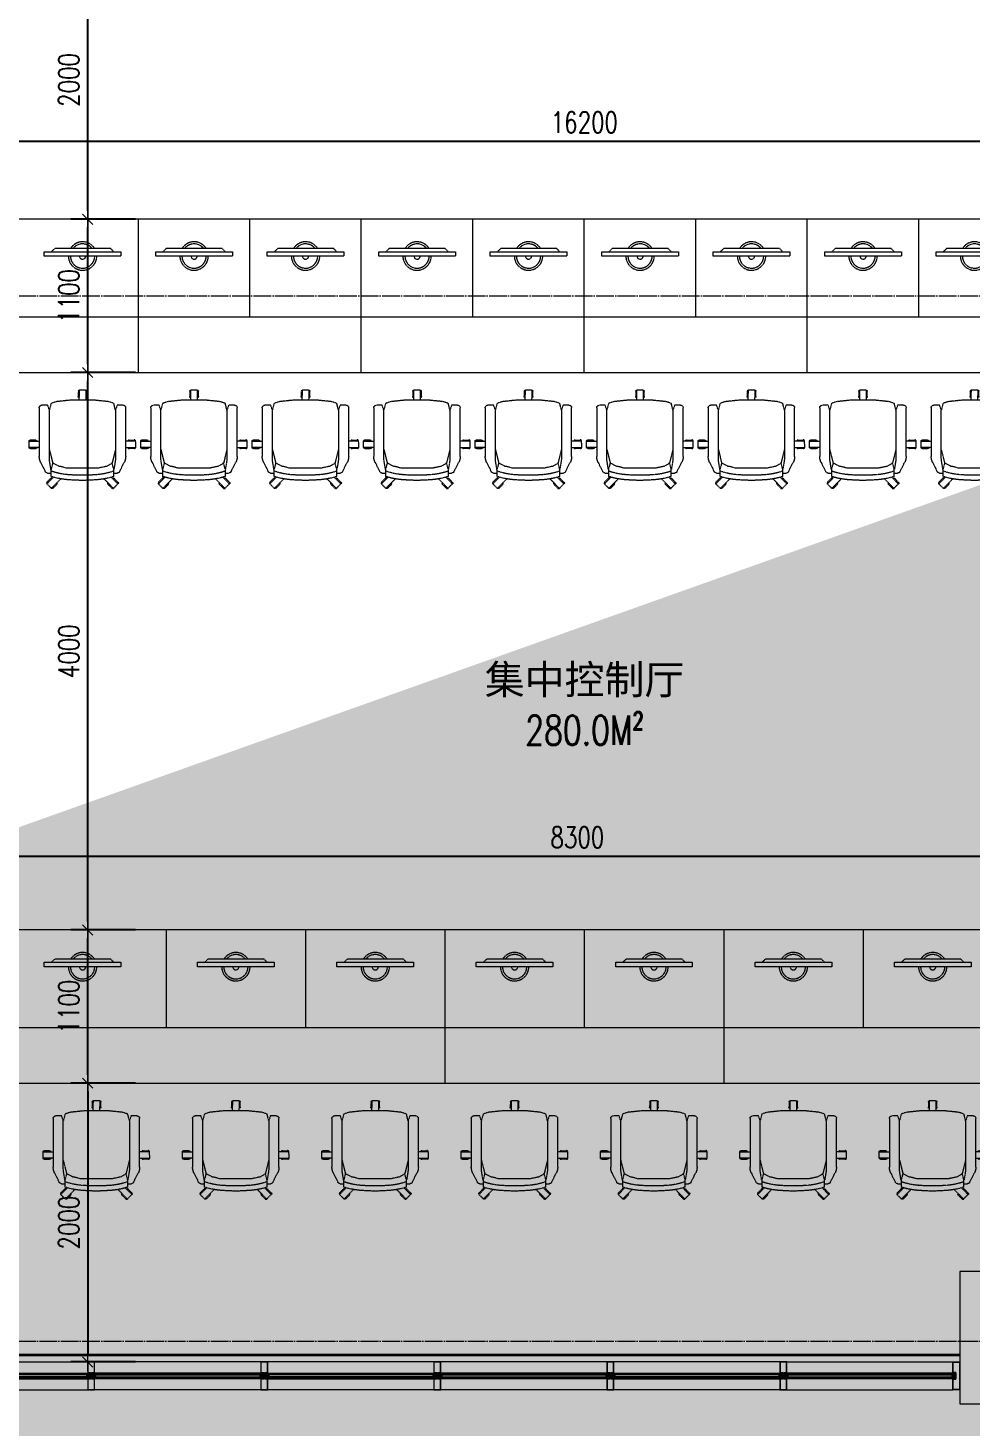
# Model space of a CAD drawing. Header units: millimetres. Extents: x -1346 to 48994, y -3569 to 24186.
# Drawn here: x 21598 to 28364, y 3099 to 13139 of the extents above; entities that cross this region are included whole.
import ezdxf
from ezdxf.enums import TextEntityAlignment as Align

# ---------------------------------------------------------------- set-up
doc = ezdxf.new("R2010")
doc.units = ezdxf.units.MM
for name, pattern in [('DASH', [0.35, 0.25, -0.1]), ('DOTE', [61.468, 50.8, -5.08, 0.508, -5.08]), ('HIDDEN', [0.375, 0.25, -0.125])]:
    doc.linetypes.add(name, pattern=pattern)
doc.layers.get('Defpoints').update_dxf_attribs({"color": 250, "lineweight": 0})
for name, color, linetype, lineweight in [('BS-DOTE', 134, 'DOTE', 0), ('BS-WALL-FINISH', 3, 'Continuous', 0), ('BS-WALL-ORI', 200, 'Continuous', 0), ('FF-CURTAIN', 122, 'Continuous', 0), ('FF-FURN', 51, 'Continuous', 0), ('FF-FURN（FINE）', 47, 'Continuous', 0), ('FF-TEXT', 2, 'Continuous', 0)]:
    doc.layers.add(name, color=color, linetype=linetype, lineweight=lineweight)
doc.layers.add('ZZKJ-GL', color=161, linetype='Continuous')
doc.layers.add('ZZKJ-HID', color=6, linetype='HIDDEN')
doc.styles.add('亚厦-中文', font='STXIHEI.TTF')
doc.styles.add('亚厦-英文', font='SIMPLEX.SHX', dxfattribs={"width": 0.8, "bigfont": 'hztxt.shx'})
doc.styles.add('深圳院-DIM', font='SIMPLEX.SHX', dxfattribs={"width": 0.75})
doc.dimstyles.new('DIM-60', dxfattribs={"dimscale": 60, "dimtxt": 2.5, "dimasz": 1, "dimexe": 2, "dimexo": 2, "dimgap": 1, "dimtad": 1, "dimdec": 0, "dimrnd": 1, "dimdsep": 46, "dimtxsty": '深圳院-DIM', "dimblk": '亚厦', "dimcen": 0.3, "dimclrd": 44, "dimclre": 44, "dimclrt": 2, "dimadec": 0, "dimazin": 2, "dimtfac": 1, "dimtdec": 0, "dimtix": 1, "dimtmove": 2, "dimatfit": 3, "dimldrblk": 'OPEN90', "dimfxl": 7, "dimfxlon": 1, "dimarcsym": 0})
pattern_1 = [(225, (295062.7574, 23676.788), (2.24506403, -2.24506403), []), (315, (295062.7574, 23676.788), (2.24506403, 2.24506403), [])]
pattern_2 = [(225, (296304.424, 23676.788), (2.24506403, -2.24506403), []), (315, (296304.424, 23676.788), (2.24506403, 2.24506403), [])]
pattern_3 = [(225, (297546.0907, 23676.788), (2.24506403, -2.24506403), []), (315, (297546.0907, 23676.788), (2.24506403, 2.24506403), [])]
pattern_4 = [(225, (298787.7574, 23676.788), (2.24506403, -2.24506403), []), (315, (298787.7574, 23676.788), (2.24506403, 2.24506403), [])]
pattern_5 = [(225, (300029.424, 23676.788), (2.24506403, -2.24506403), []), (315, (300029.424, 23676.788), (2.24506403, 2.24506403), [])]

# ---------------------------------------------------------------- blocks, each defined once
blk = doc.blocks.new('RM')
at = {"color": 49, "linetype": 'DASH', "ltscale": 15}
for p, q in [((-1034, 41925), (-1000, 41959)), ((-985, 41875), (-1034, 41925)), ((-1033, 41913), (-1005, 41885)), ((-1000, 41959), (-929, 41887)), ((-960, 41930), (-987, 41958)), ((-533, 41959), (-604, 41887)), ((-573, 41930), (-545, 41958)), ((-548, 41875), (-499, 41925)), ((-499, 41925), (-533, 41959)), ((-500, 41913), (-527, 41885)), ((-1003, 41818), (-1014, 41750)), ((-990, 41768, 0), (-1003, 41818)), ((-888, 41806), (-939, 41793)), ((-645, 41806), (-888, 41806)), ((-581, 41793), (-645, 41806)), ((-530, 41818), (-543, 41768)), ((-519, 41750), (-530, 41818)), ((-1015, 41734), (-1015, 41371)), ((-518, 41371), (-518, 41734)), ((-1091, 41652), (-1167, 41652)), ((-1167, 41652), (-1167, 41604)), ((-1167, 41604), (-1091, 41604)), ((-1158, 41660), (-1118, 41660)), ((-1118, 41596), (-1157, 41596)), ((-441, 41652), (-365, 41652)), ((-366, 41604), (-441, 41604)), ((-375, 41660), (-415, 41660)), ((-415, 41596), (-376, 41596)), ((-365, 41652), (-366, 41604)), ((-797, 41229), (-798, 41268)), ((-790, 41295), (-789, 41219)), ((-741, 41219), (-742, 41295)), ((-733, 41268), (-733, 41229)), ((-789, 41219), (-741, 41219))]:
    blk.add_line(p, q, dxfattribs=at)
at = {"linetype": 'DASH', "ltscale": 15}
for p, q in [((-1081, 41763), (-1046, 41833)), ((-1028, 41844), (-1003, 41844)), ((-1003, 41844), (-1003, 41869)), ((-530, 41869), (-530, 41844)), ((-530, 41844), (-505, 41844)), ((-487, 41833), (-452, 41763)), ((-1091, 41353), (-1091, 41719)), ((-441, 41719), (-441, 41353)), ((-1015, 41371), (-1028, 41333)), ((-1002, 41320), (-1015, 41371)), ((-518, 41371), (-530, 41320)), ((-505, 41333), (-518, 41371)), ((-1028, 41333), (-1071, 41333)), ((-964, 41307), (-1002, 41320)), ((-850, 41295), (-964, 41307)), ((-683, 41295), (-850, 41295)), ((-568, 41307), (-683, 41295)), ((-530, 41320), (-568, 41307)), ((-461, 41333), (-505, 41333))]:
    blk.add_line(p, q, dxfattribs=at)
at = {"color": 49, "linetype": 'DASH', "ltscale": 15, "elevation": 0}
for points in [[(-1015, 41666), (-990, 41768), (-939, 41793)], [(-518, 41666), (-543, 41768), (-581, 41793)]]:
    blk.add_lwpolyline(points, dxfattribs=at)
at = {"linetype": 'DASH', "ltscale": 15, "elevation": 0}
for points in [[(-1003, 41818), (-1003, 41844)], [(-530, 41844), (-530, 41818)]]:
    blk.add_lwpolyline(points, dxfattribs=at)
at = {"linetype": 'DASH', "ltscale": 15}
for centre, radius, start, end in [((-834, 41359), 537, 94.3855, 108.2414), ((-766, 40770), 1129, 84.4601, 95.5464), ((-698, 41359), 537, 71.7652, 85.6211), ((-1028, 41824), 20, 90.0035, 153.4384), ((-505, 41824), 20, 26.5686, 90.0035), ((-991, 41719), 100, 153.4384, 180.0026), ((-541, 41719), 100, 0.0026, 26.5686), ((-1071, 41353), 20, 180.0026, 270.0035), ((-461, 41353), 20, 270.0035, 0.0026)]:
    blk.add_arc(centre, radius, start, end, dxfattribs=at)
at = {"color": 49, "linetype": 'DASH', "ltscale": 15}
for centre, radius, start, end in [((-834, 41359), 499, 94.3855, 109.6857), ((-766, 40770), 1091, 84.4601, 95.5464), ((-698, 41359), 499, 70.3209, 85.6211), ((-915, 41734), 100, 170.5412, 180.0026), ((-618, 41734), 100, 0.0026, 9.4658)]:
    blk.add_arc(centre, radius, start, end, dxfattribs=at)
at = {"color": 49, "linetype": 'DASH', "ltscale": 15, "extrusion": (0, 0, -1)}
for centre, major_axis, start_param, end_param in [((-1027, 41920), (0.31, -9.01), 0.724879, 2.303926), ((-965, 41923), (9.01, 0.31), 5.437268, 7.016315), ((-538, 41952), (-9.01, -0.43), 0.724879, 2.303926), ((-998, 41890), (9.01, 0.31), 0.919633, 2.49868), ((-416, 41605), (0.31, -9.01), -0.060519, 1.518528), ((-416, 41651), (9.01, 0.31), 3.275828, 4.854875), ((-375, 41604), (0.31, -9.01), -1.436561, 0.142486), ((-374, 41651), (0.31, -9.01), 3.081074, 4.660121)]:
    blk.add_ellipse(centre, major_axis=major_axis, ratio=1, start_param=start_param, end_param=end_param, dxfattribs=at)
at = {"color": 49, "linetype": 'DASH', "ltscale": 15}
for centre, major_axis, start_param, end_param in [((-994, 41952), (9.01, -0.43), 0.724879, 2.303926), ((-567, 41923), (-9.01, 0.31), 5.437268, 7.016315), ((-505, 41920), (-0.31, -9.01), 0.724879, 2.303926), ((-534, 41890), (-9.01, 0.31), 0.919633, 2.49868), ((-1158, 41651), (-0.31, -9.01), 3.081074, 4.660121), ((-1158, 41604), (-0.31, -9.01), -1.436561, 0.142486), ((-1117, 41651), (-9.01, 0.31), 3.275828, 4.854875), ((-1117, 41605), (-0.31, -9.01), -0.060519, 1.518528), ((-789, 41269), (-0.31, -9.01), 3.275828, 4.854875), ((-742, 41269), (-9.01, 0.31), 3.081074, 4.660121), ((-788, 41228), (-9.01, 0.31), 6.222666, 7.801713), ((-742, 41228), (-9.01, 0.31), 1.705031, 3.284079)]:
    blk.add_ellipse(centre, major_axis=major_axis, ratio=1, start_param=start_param, end_param=end_param, dxfattribs=at)
blk = doc.blocks.new('DFGER')
at = {"linetype": 'DASH', "ltscale": 15}
blk.add_line((124809, 97152), (125909, 97152), dxfattribs=at)
at = {"color": 8, "linetype": 'DASH', "ltscale": 15}
for p, q in [((125209, 97152), (125209, 89052)), ((125909, 96052), (125209, 96052)), ((125909, 95052), (125209, 95052)), ((125909, 94052), (124809, 94052)), ((125909, 93052), (125209, 93052)), ((125909, 92052), (124809, 92052)), ((125909, 91052), (125209, 91052)), ((125909, 90052), (125209, 90052)), ((124809, 89052), (125909, 89052))]:
    blk.add_line(p, q, dxfattribs=at)
at = {"linetype": 'DASH', "ltscale": 15}
blk.add_lwpolyline([(125909, 88952), (125909, 97252), (124809, 97252), (124809, 88952)], close=True, dxfattribs=at)
at = {"color": 47, "linetype": 'DASH', "ltscale": 15}
for points in [[(125677, 96377), (125645, 96377), (125645, 96927), (125677, 96927)], [(125677, 95277), (125645, 95277), (125645, 95827), (125677, 95827)], [(125677, 94277), (125645, 94277), (125645, 94827), (125677, 94827)], [(125677, 93277), (125645, 93277), (125645, 93827), (125677, 93827)], [(125677, 92277), (125645, 92277), (125645, 92827), (125677, 92827)], [(125677, 91277), (125645, 91277), (125645, 91827), (125677, 91827)], [(125677, 90277), (125645, 90277), (125645, 90827), (125677, 90827)], [(125677, 89277), (125645, 89277), (125645, 89827), (125677, 89827)]]:
    blk.add_lwpolyline(points, close=True, dxfattribs=at)
for points in [[(125677, 96428), (125700, 96451), (125700, 96852), (125677, 96876)], [(125677, 95328), (125700, 95351), (125700, 95752), (125677, 95776)], [(125677, 94328), (125700, 94351), (125700, 94752), (125677, 94776)], [(125677, 93328), (125700, 93351), (125700, 93752), (125677, 93776)], [(125677, 92328), (125700, 92351), (125700, 92752), (125677, 92776)], [(125677, 91328), (125700, 91351), (125700, 91752), (125677, 91776)], [(125677, 90328), (125700, 90351), (125700, 90752), (125677, 90776)], [(125677, 89328), (125700, 89351), (125700, 89752), (125677, 89776)]]:
    blk.add_lwpolyline(points, dxfattribs=at)
for centre, radius, start, end in [((125645, 96652), 102, 90, 270), ((125645, 96652), 87.2, 90, 270), ((125645, 96652), 102, 302.1133, 57.8867), ((125645, 96652), 87.2, 308.6302, 51.3698), ((125645, 96652), 22.6, 90, 270), ((125645, 95552), 102, 90, 270), ((125645, 95552), 87.2, 90, 270), ((125645, 95552), 102, 302.1133, 57.8867), ((125645, 95552), 87.2, 308.6302, 51.3698), ((125645, 95552), 22.6, 90, 270), ((125645, 94552), 102, 90, 270), ((125645, 94552), 87.2, 90, 270), ((125645, 94552), 102, 302.1133, 57.8867), ((125645, 94552), 87.2, 308.6302, 51.3698), ((125645, 94552), 22.6, 90, 270), ((125645, 93552), 102, 90, 270), ((125645, 93552), 87.2, 90, 270), ((125645, 93552), 22.6, 90, 270), ((125645, 93552), 102, 302.1133, 57.8867), ((125645, 93552), 87.2, 308.6302, 51.3698), ((125645, 92552), 102, 90, 270), ((125645, 92552), 87.2, 90, 270), ((125645, 92552), 22.6, 90, 270), ((125645, 92552), 102, 302.1133, 57.8867), ((125645, 92552), 87.2, 308.6302, 51.3698), ((125645, 91552), 102, 90, 270), ((125645, 91552), 87.2, 90, 270), ((125645, 91552), 22.6, 90, 270), ((125645, 91552), 102, 302.1133, 57.8867), ((125645, 91552), 87.2, 308.6302, 51.3698), ((125645, 90552), 102, 90, 270), ((125645, 90552), 87.2, 90, 270), ((125645, 90552), 22.6, 90, 270), ((125645, 90552), 102, 302.1133, 57.8867), ((125645, 90552), 87.2, 308.6302, 51.3698), ((125645, 89552), 102, 90, 270), ((125645, 89552), 87.2, 90, 270), ((125645, 89552), 22.6, 90, 270), ((125645, 89552), 102, 302.1133, 57.8867), ((125645, 89552), 87.2, 308.6302, 51.3698)]:
    blk.add_arc(centre, radius, start, end, dxfattribs=at)
blk = doc.blocks.new('FSGER')
at = {"color": 8, "linetype": 'DASH', "ltscale": 15}
for p, q in [((128516, 101052), (128516, 85052)), ((128116, 96252), (129216, 96252)), ((128516, 95452), (129216, 95452)), ((128116, 94652), (129216, 94652)), ((128516, 93852), (129216, 93852)), ((128116, 93052), (129216, 93052)), ((128516, 92252), (129216, 92252)), ((128116, 91452), (129216, 91452)), ((128516, 90652), (129216, 90652))]:
    blk.add_line(p, q, dxfattribs=at)
at = {"linetype": 'DASH', "ltscale": 15}
blk.add_lwpolyline([(129216, 84952), (129216, 101152), (128116, 101152), (128116, 84952)], close=True, dxfattribs=at)
at = {"color": 47, "linetype": 'DASH', "ltscale": 15}
for points in [[(128983, 96377), (128952, 96377), (128952, 96927), (128983, 96927)], [(128983, 95577), (128952, 95577), (128952, 96127), (128983, 96127)], [(128983, 94777), (128952, 94777), (128952, 95327), (128983, 95327)], [(128983, 93977), (128952, 93977), (128952, 94527), (128983, 94527)], [(128983, 93177), (128952, 93177), (128952, 93727), (128983, 93727)], [(128983, 92377), (128952, 92377), (128952, 92927), (128983, 92927)], [(128983, 91577), (128952, 91577), (128952, 92127), (128983, 92127)], [(128983, 90777), (128952, 90777), (128952, 91327), (128983, 91327)], [(128983, 89977), (128952, 89977), (128952, 90527), (128983, 90527)]]:
    blk.add_lwpolyline(points, close=True, dxfattribs=at)
for points in [[(128983, 96428), (129006, 96451), (129006, 96852), (128983, 96876)], [(128983, 95628), (129006, 95651), (129006, 96052), (128983, 96076)], [(128983, 94828), (129006, 94851), (129006, 95252), (128983, 95276)], [(128983, 94028), (129006, 94051), (129006, 94452), (128983, 94476)], [(128983, 93228), (129006, 93251), (129006, 93652), (128983, 93676)], [(128983, 92428), (129006, 92451), (129006, 92852), (128983, 92876)], [(128983, 91628), (129006, 91651), (129006, 92052), (128983, 92076)], [(128983, 90828), (129006, 90851), (129006, 91252), (128983, 91276)], [(128983, 90028), (129006, 90051), (129006, 90452), (128983, 90476)]]:
    blk.add_lwpolyline(points, dxfattribs=at)
for centre, radius, start, end in [((128952, 96652), 102, 90, 270), ((128952, 96652), 87.2, 90, 270), ((128952, 96652), 102, 302.1133, 57.8867), ((128952, 96652), 87.2, 308.6302, 51.3698), ((128952, 96652), 22.6, 90, 270), ((128952, 95852), 102, 90, 270), ((128952, 95852), 87.2, 90, 270), ((128952, 95852), 102, 302.1133, 57.8867), ((128952, 95852), 87.2, 308.6302, 51.3698), ((128952, 95852), 22.6, 90, 270), ((128952, 95052), 102, 90, 270), ((128952, 95052), 87.2, 90, 270), ((128952, 95052), 102, 302.1133, 57.8867), ((128952, 95052), 87.2, 308.6302, 51.3698), ((128952, 95052), 22.6, 90, 270), ((128952, 94252), 102, 90, 270), ((128952, 94252), 87.2, 90, 270), ((128952, 94252), 102, 302.1133, 57.8867), ((128952, 94252), 87.2, 308.6302, 51.3698), ((128952, 94252), 22.6, 90, 270), ((128952, 93452), 102, 90, 270), ((128952, 93452), 87.2, 90, 270), ((128952, 93452), 22.6, 90, 270), ((128952, 93452), 102, 302.1133, 57.8867), ((128952, 93452), 87.2, 308.6302, 51.3698), ((128952, 92652), 102, 90, 270), ((128952, 92652), 87.2, 90, 270), ((128952, 92652), 22.6, 90, 270), ((128952, 92652), 102, 302.1133, 57.8867), ((128952, 92652), 87.2, 308.6302, 51.3698), ((128952, 91852), 102, 90, 270), ((128952, 91852), 87.2, 90, 270), ((128952, 91852), 22.6, 90, 270), ((128952, 91852), 102, 302.1133, 57.8867), ((128952, 91852), 87.2, 308.6302, 51.3698), ((128952, 91052), 102, 90, 270), ((128952, 91052), 87.2, 90, 270), ((128952, 91052), 22.6, 90, 270), ((128952, 91052), 102, 302.1133, 57.8867), ((128952, 91052), 87.2, 308.6302, 51.3698), ((128952, 90252), 102, 90, 270), ((128952, 90252), 87.2, 90, 270), ((128952, 90252), 102, 302.1133, 57.8867), ((128952, 90252), 87.2, 308.6302, 51.3698)]:
    blk.add_arc(centre, radius, start, end, dxfattribs=at)
blk = doc.blocks.new('*U64')
at = {"color": 250}
for p, q in [((192681, 86973), (192682, 86973)), ((192681, 86961), (192682, 86961)), ((192682, 86976), (192682, 86976)), ((192682, 86957), (192682, 86957)), ((193865, 86973), (193864, 86973)), ((193865, 86961), (193864, 86961)), ((193865, 86976), (193865, 86976)), ((193865, 86957), (193865, 86957))]:
    blk.add_line(p, q, dxfattribs=at)
at = {"layer": 'ZZKJ-GL', "color": 136, "linetype": 'ByBlock', "ltscale": 20}
for p, q in [((192667, 86983), (192669, 86984)), ((192667, 86978), (192667, 86983)), ((192669, 86976), (192667, 86978)), ((192669, 86976), (192667, 86978)), ((192669, 86957), (192667, 86956)), ((192669, 86957), (192667, 86956)), ((192667, 86956), (192667, 86951)), ((192667, 86951), (192669, 86949)), ((192669, 86984), (193878, 86984)), ((193878, 86976), (192669, 86976)), ((193878, 86957), (192669, 86957)), ((192669, 86949), (193878, 86949)), ((193879, 86983), (193878, 86984)), ((193878, 86976), (193879, 86978)), ((193878, 86976), (193879, 86978)), ((193878, 86957), (193879, 86956)), ((193878, 86957), (193879, 86956)), ((193879, 86951), (193878, 86949)), ((193879, 86978), (193879, 86983)), ((193879, 86956), (193879, 86951))]:
    blk.add_line(p, q, dxfattribs=at)
at = {"layer": 'ZZKJ-GL', "color": 8, "ltscale": 20}
for p, q in [((192667, 86983), (193879, 86983)), ((192667, 86978), (193879, 86978)), ((192667, 86956), (193879, 86956))]:
    blk.add_line(p, q, dxfattribs=at)
at = {"layer": 'ZZKJ-GL', "color": 8, "linetype": 'ByBlock', "ltscale": 20}
for p, q in [((192669, 86976), (192669, 86957)), ((192675, 86962), (192675, 86973)), ((192675, 86973), (192675, 86962)), ((193872, 86962), (193872, 86973)), ((193872, 86973), (193872, 86962)), ((193878, 86976), (193878, 86957))]:
    blk.add_line(p, q, dxfattribs=at)
for points in [[(192682, 86958), (192677, 86958, -0.198912), (192677, 86958), (192675, 86960, -0.198912), (192675, 86960), (192675, 86974, -0.198912), (192675, 86974), (192677, 86976, -0.198912), (192677, 86976), (192682, 86976, -0.414214), (192682, 86976), (192682, 86958, -0.414214)], [(192681, 86958), (192677, 86958, -0.198912), (192677, 86958), (192675, 86960, -0.198912), (192675, 86960), (192675, 86973, -0.198912), (192675, 86974), (192677, 86976, -0.198912), (192677, 86976), (192681, 86976, -0.414214), (192681, 86975), (192681, 86958, -0.414214)], [(193865, 86958), (193869, 86958, 0.198912), (193869, 86958), (193872, 86960, 0.198912), (193872, 86960), (193872, 86974, 0.198912), (193872, 86974), (193869, 86976, 0.198912), (193869, 86976), (193865, 86976, 0.414214), (193864, 86976), (193864, 86958, 0.414214)], [(193865, 86958), (193869, 86958, 0.198912), (193869, 86958), (193871, 86960, 0.198912), (193871, 86960), (193871, 86973, 0.198912), (193871, 86974), (193869, 86976, 0.198912), (193869, 86976), (193865, 86976, 0.414214), (193865, 86975), (193865, 86958, 0.414214)]]:
    blk.add_lwpolyline(points, format="xyb", close=True, dxfattribs=at)
at = {"layer": 'ZZKJ-HID', "color": 8, "ltscale": 0.01}
blk.add_line((192667, 86951), (193879, 86951), dxfattribs=at)
blk = doc.blocks.new('*U65')
at = {"color": 250}
for p, q in [((192774, 86976), (192774, 86976)), ((192774, 86973), (192775, 86973)), ((192774, 86961), (192775, 86961)), ((192774, 86957), (192774, 86957)), ((193958, 86973), (193957, 86973)), ((193958, 86961), (193957, 86961)), ((193958, 86976), (193958, 86976)), ((193958, 86957), (193958, 86957))]:
    blk.add_line(p, q, dxfattribs=at)
at = {"layer": 'ZZKJ-GL', "color": 136, "linetype": 'ByBlock', "ltscale": 20}
for p, q in [((192760, 86983), (192762, 86984)), ((192760, 86978), (192760, 86983)), ((192762, 86976), (192760, 86978)), ((192762, 86976), (192760, 86978)), ((192762, 86957), (192760, 86956)), ((192762, 86957), (192760, 86956)), ((192760, 86956), (192760, 86951)), ((192760, 86951), (192762, 86949)), ((192762, 86984), (193971, 86984)), ((193971, 86976), (192762, 86976)), ((193971, 86957), (192762, 86957)), ((192762, 86949), (193971, 86949)), ((193972, 86983), (193971, 86984)), ((193971, 86976), (193972, 86978)), ((193971, 86976), (193972, 86978)), ((193971, 86957), (193972, 86956)), ((193971, 86957), (193972, 86956)), ((193972, 86951), (193971, 86949)), ((193972, 86978), (193972, 86983)), ((193972, 86956), (193972, 86951))]:
    blk.add_line(p, q, dxfattribs=at)
at = {"layer": 'ZZKJ-GL', "color": 8, "ltscale": 20}
for p, q in [((192760, 86983), (193972, 86983)), ((192760, 86978), (193972, 86978)), ((192760, 86956), (193972, 86956))]:
    blk.add_line(p, q, dxfattribs=at)
at = {"layer": 'ZZKJ-GL', "color": 8, "linetype": 'ByBlock', "ltscale": 20}
for p, q in [((192762, 86976), (192762, 86957)), ((192768, 86962), (192768, 86973)), ((192768, 86973), (192768, 86962)), ((193965, 86962), (193965, 86973)), ((193965, 86973), (193965, 86962)), ((193971, 86976), (193971, 86957))]:
    blk.add_line(p, q, dxfattribs=at)
for points in [[(192774, 86958), (192770, 86958, -0.198912), (192770, 86958), (192768, 86960, -0.198912), (192768, 86960), (192768, 86974, -0.198912), (192768, 86974), (192770, 86976, -0.198912), (192770, 86976), (192774, 86976, -0.414214), (192775, 86976), (192775, 86958, -0.414214)], [(192774, 86958), (192770, 86958, -0.198912), (192770, 86958), (192768, 86960, -0.198912), (192768, 86960), (192768, 86973, -0.198912), (192768, 86974), (192770, 86976, -0.198912), (192770, 86976), (192774, 86976, -0.414214), (192774, 86975), (192774, 86958, -0.414214)], [(193958, 86958), (193962, 86958, 0.198912), (193962, 86958), (193964, 86960, 0.198912), (193965, 86960), (193965, 86974, 0.198912), (193964, 86974), (193962, 86976, 0.198912), (193962, 86976), (193958, 86976, 0.414214), (193957, 86976), (193957, 86958, 0.414214)], [(193958, 86958), (193962, 86958, 0.198912), (193962, 86958), (193964, 86960, 0.198912), (193964, 86960), (193964, 86973, 0.198912), (193964, 86974), (193962, 86976, 0.198912), (193962, 86976), (193958, 86976, 0.414214), (193958, 86975), (193958, 86958, 0.414214)]]:
    blk.add_lwpolyline(points, format="xyb", close=True, dxfattribs=at)
at = {"layer": 'ZZKJ-HID', "color": 8, "ltscale": 0.01}
blk.add_line((192760, 86951), (193972, 86951), dxfattribs=at)
blk = doc.blocks.new('A1A0空间标注')
at = {"color": 2, "style": '亚厦-英文', "width": 0.75}
blk.add_attdef('ENGLISH', text='', height=3.5, dxfattribs=at).set_placement((-367.51, -638.85), align=Align.MIDDLE_CENTER)
at = {"color": 2, "ltscale": 0.1, "style": '亚厦-中文'}
blk.add_attdef('中文字体', text='', height=3.5, dxfattribs=at).set_placement((-367.51, -644.2), align=Align.MIDDLE_CENTER)
at = {"color": 2, "ltscale": 0.1, "style": '亚厦-英文', "width": 0.75}
blk.add_attdef('AREA', text='', height=3.5, dxfattribs=at).set_placement((-367.51, -650.25), align=Align.MIDDLE_CENTER)
blk = doc.blocks.new('FDGDSGDDSS')
at = {"layer": 'BS-DOTE', "ltscale": 2.5}
for points in [[(65571.2, 94243.3), (111471.2, 94243.3)], [(65571.2, 86743.3), (111471.2, 86743.3)]]:
    blk.add_lwpolyline(points, dxfattribs=at)
blk = doc.blocks.new('亚厦')
at = {"color": 2, "linetype": 'ByBlock'}
for p, q in [((0, 0), (-1.09, 0)), ((-0.61, -0.61), (0.61, 0.61)), ((1.09, 0), (0, 0))]:
    blk.add_line(p, q, dxfattribs=at)
blk = doc.blocks.new('*D137')
at = {"layer": 'Defpoints', "color": 0, "transparency": 16777216}
for p in [(29690, 7195), (21390, 6666), (29690, 6666)]:
    blk.add_point(p, dxfattribs=at)
at = {"layer": 'FF-FURN（FINE）', "color": 44, "lineweight": -2, "transparency": 16777216}
for p, q in [((21390, 6786), (21390, 7315)), ((29690, 6786), (29690, 7315)), ((21450, 7195), (29630, 7195))]:
    blk.add_line(p, q, dxfattribs=at)
at = {"layer": 'FF-FURN（FINE）', "color": 44, "lineweight": -2, "transparency": 16777216, "xscale": 60, "yscale": 60, "zscale": 60, "rotation": 180}
blk.add_blockref('亚厦', (21390, 7195), dxfattribs=at)
at = {"layer": 'FF-FURN（FINE）', "color": 44, "lineweight": -2, "transparency": 16777216, "xscale": 60, "yscale": 60, "zscale": 60}
blk.add_blockref('亚厦', (29690, 7195), dxfattribs=at)
at = {"layer": 'FF-FURN（FINE）', "color": 2, "transparency": 16777216, "insert": (25540, 7330), "char_height": 150, "attachment_point": 5, "style": '深圳院-DIM'}
blk.add_mtext('8300', dxfattribs=at)
blk = doc.blocks.new('_Open90')
at = {"color": 2, "linetype": 'ByBlock', "lineweight": -2}
for p, q in [((0, 0), (-1, 0)), ((-0.5, 0.5), (0, 0)), ((0, 0), (-0.5, -0.5))]:
    blk.add_line(p, q, dxfattribs=at)
blk = doc.blocks.new('*D140')
at = {"layer": 'Defpoints', "color": 0, "transparency": 16777216}
for p in [(33690, 12327), (17490, 11766), (33690, 11766)]:
    blk.add_point(p, dxfattribs=at)
at = {"layer": 'FF-FURN（FINE）', "color": 44, "lineweight": -2, "transparency": 16777216}
for p, q in [((17490, 11907), (17490, 12447)), ((33690, 11907), (33690, 12447)), ((17550, 12327), (33630, 12327))]:
    blk.add_line(p, q, dxfattribs=at)
at = {"layer": 'FF-FURN（FINE）', "color": 44, "lineweight": -2, "transparency": 16777216, "xscale": 60, "yscale": 60, "zscale": 60, "rotation": 180}
blk.add_blockref('亚厦', (17490, 12327), dxfattribs=at)
at = {"layer": 'FF-FURN（FINE）', "color": 44, "lineweight": -2, "transparency": 16777216, "xscale": 60, "yscale": 60, "zscale": 60}
blk.add_blockref('亚厦', (33690, 12327), dxfattribs=at)
at = {"layer": 'FF-FURN（FINE）', "color": 2, "transparency": 16777216, "insert": (25590, 12462), "char_height": 150, "attachment_point": 5, "style": '深圳院-DIM'}
blk.add_mtext('16200', dxfattribs=at)
blk = doc.blocks.new('*D146')
at = {"layer": 'Defpoints', "color": 0, "transparency": 16777216}
for p in [(22490, 5566), (22026, 3566), (22490, 3566)]:
    blk.add_point(p, dxfattribs=at)
at = {"layer": 'FF-FURN（FINE）', "color": 44, "lineweight": -2, "transparency": 16777216}
for p, q in [((22370, 5566), (21906, 5566)), ((22026, 5506), (22026, 3626)), ((22370, 3566), (21906, 3566))]:
    blk.add_line(p, q, dxfattribs=at)
at = {"layer": 'FF-FURN（FINE）', "color": 44, "lineweight": -2, "transparency": 16777216, "xscale": 60, "yscale": 60, "zscale": 60}
for p, rotation in [((22026, 5566), 90), ((22026, 3566), 270)]:
    blk.add_blockref('亚厦', p, dxfattribs=dict(at, rotation=rotation))
at = {"layer": 'FF-FURN（FINE）', "color": 2, "transparency": 16777216, "insert": (21891, 4566), "char_height": 150, "attachment_point": 5, "rotation": 90, "style": '深圳院-DIM'}
blk.add_mtext('2000', dxfattribs=at)
blk = doc.blocks.new('*D147')
at = {"layer": 'Defpoints', "color": 0, "transparency": 16777216}
for p in [(22026, 6666), (22490, 6666), (22490, 5566)]:
    blk.add_point(p, dxfattribs=at)
at = {"layer": 'FF-FURN（FINE）', "color": 44, "lineweight": -2, "transparency": 16777216}
for p, q in [((22370, 6666), (21906, 6666)), ((22026, 5626), (22026, 6606)), ((22370, 5566), (21906, 5566))]:
    blk.add_line(p, q, dxfattribs=at)
at = {"layer": 'FF-FURN（FINE）', "color": 44, "lineweight": -2, "transparency": 16777216, "xscale": 60, "yscale": 60, "zscale": 60}
for p, rotation in [((22026, 6666), 90), ((22026, 5566), 270)]:
    blk.add_blockref('亚厦', p, dxfattribs=dict(at, rotation=rotation))
at = {"layer": 'FF-FURN（FINE）', "color": 2, "transparency": 16777216, "insert": (21891, 6116), "char_height": 150, "attachment_point": 5, "rotation": 90, "style": '深圳院-DIM'}
blk.add_mtext('1100', dxfattribs=at)
blk = doc.blocks.new('*D148')
at = {"layer": 'Defpoints', "color": 0, "transparency": 16777216}
for p in [(22026, 10666), (22490, 10666), (22490, 6666)]:
    blk.add_point(p, dxfattribs=at)
at = {"layer": 'FF-FURN（FINE）', "color": 44, "lineweight": -2, "transparency": 16777216}
for p, q in [((22370, 10666), (21906, 10666)), ((22026, 6726), (22026, 10606)), ((22370, 6666), (21906, 6666))]:
    blk.add_line(p, q, dxfattribs=at)
at = {"layer": 'FF-FURN（FINE）', "color": 44, "lineweight": -2, "transparency": 16777216, "xscale": 60, "yscale": 60, "zscale": 60}
for p, rotation in [((22026, 10666), 90), ((22026, 6666), 270)]:
    blk.add_blockref('亚厦', p, dxfattribs=dict(at, rotation=rotation))
at = {"layer": 'FF-FURN（FINE）', "color": 2, "transparency": 16777216, "insert": (21891, 8666), "char_height": 150, "attachment_point": 5, "rotation": 90, "style": '深圳院-DIM'}
blk.add_mtext('4000', dxfattribs=at)
blk = doc.blocks.new('*D149')
at = {"layer": 'Defpoints', "color": 0, "transparency": 16777216}
for p in [(22026, 11766), (22490, 11766), (22490, 10666)]:
    blk.add_point(p, dxfattribs=at)
at = {"layer": 'FF-FURN（FINE）', "color": 44, "lineweight": -2, "transparency": 16777216}
for p, q in [((22370, 11766), (21906, 11766)), ((22026, 10726), (22026, 11706)), ((22370, 10666), (21906, 10666))]:
    blk.add_line(p, q, dxfattribs=at)
at = {"layer": 'FF-FURN（FINE）', "color": 44, "lineweight": -2, "transparency": 16777216, "xscale": 60, "yscale": 60, "zscale": 60}
for p, rotation in [((22026, 11766), 90), ((22026, 10666), 270)]:
    blk.add_blockref('亚厦', p, dxfattribs=dict(at, rotation=rotation))
at = {"layer": 'FF-FURN（FINE）', "color": 2, "transparency": 16777216, "insert": (21891, 11216), "char_height": 150, "attachment_point": 5, "rotation": 90, "style": '深圳院-DIM'}
blk.add_mtext('1100', dxfattribs=at)
blk = doc.blocks.new('*D150')
at = {"layer": 'Defpoints', "color": 0, "transparency": 16777216}
for p in [(22026, 13766), (22490, 13766), (22490, 11766)]:
    blk.add_point(p, dxfattribs=at)
at = {"layer": 'FF-FURN（FINE）', "color": 44, "lineweight": -2, "transparency": 16777216}
for p, q in [((22370, 13766), (21906, 13766)), ((22026, 11826), (22026, 13706)), ((22370, 11766), (21906, 11766))]:
    blk.add_line(p, q, dxfattribs=at)
at = {"layer": 'FF-FURN（FINE）', "color": 44, "lineweight": -2, "transparency": 16777216, "xscale": 60, "yscale": 60, "zscale": 60}
for p, rotation in [((22026, 13766), 90), ((22026, 11766), 270)]:
    blk.add_blockref('亚厦', p, dxfattribs=dict(at, rotation=rotation))
at = {"layer": 'FF-FURN（FINE）', "color": 2, "transparency": 16777216, "insert": (21891, 12766), "char_height": 150, "attachment_point": 5, "rotation": 90, "style": '深圳院-DIM'}
blk.add_mtext('2000', dxfattribs=at)

msp = doc.modelspace()

# ---------------------------------------------------------------- hatches: boundary and pattern name
at = {"layer": 'BS-WALL-FINISH'}
h = msp.add_hatch(dxfattribs=at)
h.set_pattern_fill('ANSI37', color=250, angle=180)
h.set_pattern_definition(pattern_1)
h.paths.add_polyline_path([(22035.9, 3487.3), (22045.9, 3487.3), (22045.9, 3444.3), (22035.9, 3444.3)])
h = msp.add_hatch(dxfattribs=at)
h.set_pattern_fill('ANSI37', color=250, angle=180)
h.set_pattern_definition(pattern_1)
h.paths.add_polyline_path([(22065.9, 3487.3), (22055.9, 3487.3), (22055.9, 3444.3), (22065.9, 3444.3)])
h = msp.add_hatch(dxfattribs=at)
h.set_pattern_fill('ANSI37', color=250, angle=180)
h.set_pattern_definition(pattern_2)
h.paths.add_polyline_path([(23277.6, 3487.3), (23287.6, 3487.3), (23287.6, 3444.3), (23277.6, 3444.3)])
h = msp.add_hatch(dxfattribs=at)
h.set_pattern_fill('ANSI37', color=250, angle=180)
h.set_pattern_definition(pattern_2)
h.paths.add_polyline_path([(23307.6, 3487.3), (23297.6, 3487.3), (23297.6, 3444.3), (23307.6, 3444.3)])
h = msp.add_hatch(dxfattribs=at)
h.set_pattern_fill('ANSI37', color=250, angle=180)
h.set_pattern_definition(pattern_3)
h.paths.add_polyline_path([(24519.3, 3487.3), (24529.3, 3487.3), (24529.3, 3444.3), (24519.3, 3444.3)])
h = msp.add_hatch(dxfattribs=at)
h.set_pattern_fill('ANSI37', color=250, angle=180)
h.set_pattern_definition(pattern_3)
h.paths.add_polyline_path([(24549.3, 3487.3), (24539.3, 3487.3), (24539.3, 3444.3), (24549.3, 3444.3)])
h = msp.add_hatch(dxfattribs=at)
h.set_pattern_fill('ANSI37', color=250, angle=180)
h.set_pattern_definition(pattern_4)
h.paths.add_polyline_path([(25760.9, 3487.3), (25770.9, 3487.3), (25770.9, 3444.3), (25760.9, 3444.3)])
h = msp.add_hatch(dxfattribs=at)
h.set_pattern_fill('ANSI37', color=250, angle=180)
h.set_pattern_definition(pattern_4)
h.paths.add_polyline_path([(25790.9, 3487.3), (25780.9, 3487.3), (25780.9, 3444.3), (25790.9, 3444.3)])
h = msp.add_hatch(dxfattribs=at)
h.set_pattern_fill('ANSI37', color=250, angle=180)
h.set_pattern_definition(pattern_5)
h.paths.add_polyline_path([(27002.6, 3487.3), (27012.6, 3487.3), (27012.6, 3444.3), (27002.6, 3444.3)])
h = msp.add_hatch(dxfattribs=at)
h.set_pattern_fill('ANSI37', color=250, angle=180)
h.set_pattern_definition(pattern_5)
h.paths.add_polyline_path([(27032.6, 3487.3), (27022.6, 3487.3), (27022.6, 3444.3), (27032.6, 3444.3)])
h = msp.add_hatch(dxfattribs=at)
h.set_pattern_fill('ANSI37', color=250, angle=180)
h.set_pattern_definition([(225, (299896.9523, 23676.788), (2.24506403, -2.24506403), []), (315, (299896.9523, 23676.788), (2.24506403, 2.24506403), [])])
h.paths.add_polyline_path([(28244.3, 3487.3), (28254.3, 3487.3), (28254.3, 3444.3), (28244.3, 3444.3)])
at = {"layer": 'BS-WALL-ORI'}
h = msp.add_hatch(color=253, dxfattribs=at)
h.dxf.hatch_style = 1
h.paths.add_polyline_path([(40934.3, 1240.8), (40734.3, 1240.8), (40734.3, 1040.8), (40934.3, 1040.8)], flags=17)
edge = h.paths.add_edge_path()
edge.add_line((2684.3, 690.8), (45084.3, 690.8))
edge.add_line((44484.3, 15665.8), (44734.3, 15665.8))

# ---------------------------------------------------------------- linework, layer by layer
at = {"layer": 'BS-WALL-FINISH', "color": 8}
for p, q in [((20834.3, 3565.8), (22025.9, 3565.8)), ((23267.6, 3565.8), (22075.9, 3565.8)), ((24509.3, 3565.8), (23317.6, 3565.8)), ((25750.9, 3565.8), (24559.3, 3565.8)), ((26992.6, 3565.8), (25800.9, 3565.8)), ((27042.6, 3565.8), (28234.3, 3565.8)), ((20834.3, 3365.8), (22025.9, 3365.8)), ((23267.6, 3365.8), (22075.9, 3365.8)), ((24509.3, 3365.8), (23317.6, 3365.8)), ((25750.9, 3365.8), (24559.3, 3365.8)), ((26992.6, 3365.8), (25800.9, 3365.8)), ((27042.6, 3365.8), (28234.3, 3365.8))]:
    msp.add_line(p, q, dxfattribs=at)
at = {"layer": 'BS-WALL-FINISH'}
for points in [[(28284.3, 4215.8), (28284.3, 3265.8), (29184.3, 3265.8), (29184.3, 4215.8)], [(22025.9, 3487.3), (22045.9, 3487.3), (22045.9, 3444.3), (22025.9, 3444.3), (22025.9, 3365.8), (22075.9, 3365.8), (22075.9, 3444.3), (22055.9, 3444.3), (22055.9, 3487.3), (22075.9, 3487.3), (22075.9, 3565.8), (22025.9, 3565.8)], [(23267.6, 3487.3), (23287.6, 3487.3), (23287.6, 3444.3), (23267.6, 3444.3), (23267.6, 3365.8), (23317.6, 3365.8), (23317.6, 3444.3), (23297.6, 3444.3), (23297.6, 3487.3), (23317.6, 3487.3), (23317.6, 3565.8), (23267.6, 3565.8)], [(24509.3, 3487.3), (24529.3, 3487.3), (24529.3, 3444.3), (24509.3, 3444.3), (24509.3, 3365.8), (24559.3, 3365.8), (24559.3, 3444.3), (24539.3, 3444.3), (24539.3, 3487.3), (24559.3, 3487.3), (24559.3, 3565.8), (24509.3, 3565.8)], [(25750.9, 3487.3), (25770.9, 3487.3), (25770.9, 3444.3), (25750.9, 3444.3), (25750.9, 3365.8), (25800.9, 3365.8), (25800.9, 3444.3), (25780.9, 3444.3), (25780.9, 3487.3), (25800.9, 3487.3), (25800.9, 3565.8), (25750.9, 3565.8)], [(26992.6, 3487.3), (27012.6, 3487.3), (27012.6, 3444.3), (26992.6, 3444.3), (26992.6, 3365.8), (27042.6, 3365.8), (27042.6, 3444.3), (27022.6, 3444.3), (27022.6, 3487.3), (27042.6, 3487.3), (27042.6, 3565.8), (26992.6, 3565.8)], [(28254.3, 3487.3), (28234.3, 3487.3), (28234.3, 3565.8), (28284.3, 3565.8), (28284.3, 3365.8), (28234.3, 3365.8), (28234.3, 3444.3), (28254.3, 3444.3)]]:
    msp.add_lwpolyline(points, close=True, dxfattribs=at)
at = {"layer": 'BS-WALL-FINISH', "color": 8}
for points in [[(22027.4, 3488.8), (22047.4, 3488.8), (22047.4, 3442.8), (22027.4, 3442.8), (22027.4, 3367.3), (22074.4, 3367.3), (22074.4, 3442.8), (22054.4, 3442.8), (22054.4, 3488.8), (22074.4, 3488.8), (22074.4, 3564.3), (22027.4, 3564.3)], [(23269.1, 3488.8), (23289.1, 3488.8), (23289.1, 3442.8), (23269.1, 3442.8), (23269.1, 3367.3), (23316.1, 3367.3), (23316.1, 3442.8), (23296.1, 3442.8), (23296.1, 3488.8), (23316.1, 3488.8), (23316.1, 3564.3), (23269.1, 3564.3)], [(24510.8, 3488.8), (24530.8, 3488.8), (24530.8, 3442.8), (24510.8, 3442.8), (24510.8, 3367.3), (24557.8, 3367.3), (24557.8, 3442.8), (24537.8, 3442.8), (24537.8, 3488.8), (24557.8, 3488.8), (24557.8, 3564.3), (24510.8, 3564.3)], [(25752.4, 3488.8), (25772.4, 3488.8), (25772.4, 3442.8), (25752.4, 3442.8), (25752.4, 3367.3), (25799.4, 3367.3), (25799.4, 3442.8), (25779.4, 3442.8), (25779.4, 3488.8), (25799.4, 3488.8), (25799.4, 3564.3), (25752.4, 3564.3)], [(26994.1, 3488.8), (27014.1, 3488.8), (27014.1, 3442.8), (26994.1, 3442.8), (26994.1, 3367.3), (27041.1, 3367.3), (27041.1, 3442.8), (27021.1, 3442.8), (27021.1, 3488.8), (27041.1, 3488.8), (27041.1, 3564.3), (26994.1, 3564.3)], [(28255.8, 3488.8), (28235.8, 3488.8), (28235.8, 3564.3), (28282.8, 3564.3), (28282.8, 3367.3), (28235.8, 3367.3), (28235.8, 3442.8), (28255.8, 3442.8)]]:
    msp.add_lwpolyline(points, close=True, dxfattribs=at)
at = {"layer": 'BS-WALL-FINISH', "color": 136}
for points in [[(22035.9, 3487.3), (22045.9, 3487.3), (22045.9, 3444.3), (22035.9, 3444.3)], [(22065.9, 3487.3), (22055.9, 3487.3), (22055.9, 3444.3), (22065.9, 3444.3)], [(23277.6, 3487.3), (23287.6, 3487.3), (23287.6, 3444.3), (23277.6, 3444.3)], [(23307.6, 3487.3), (23297.6, 3487.3), (23297.6, 3444.3), (23307.6, 3444.3)], [(24519.3, 3487.3), (24529.3, 3487.3), (24529.3, 3444.3), (24519.3, 3444.3)], [(24549.3, 3487.3), (24539.3, 3487.3), (24539.3, 3444.3), (24549.3, 3444.3)], [(25760.9, 3487.3), (25770.9, 3487.3), (25770.9, 3444.3), (25760.9, 3444.3)], [(25790.9, 3487.3), (25780.9, 3487.3), (25780.9, 3444.3), (25790.9, 3444.3)], [(27002.6, 3487.3), (27012.6, 3487.3), (27012.6, 3444.3), (27002.6, 3444.3)], [(27032.6, 3487.3), (27022.6, 3487.3), (27022.6, 3444.3), (27032.6, 3444.3)], [(28244.3, 3487.3), (28254.3, 3487.3), (28254.3, 3444.3), (28244.3, 3444.3)]]:
    msp.add_lwpolyline(points, close=True, dxfattribs=at)
at = {"layer": 'BS-WALL-FINISH'}
for points in [[(22075.9, 3487.3), (22055.9, 3487.3), (22055.9, 3444.3), (22075.9, 3444.3)], [(23317.6, 3487.3), (23297.6, 3487.3), (23297.6, 3444.3), (23317.6, 3444.3)], [(24559.3, 3487.3), (24539.3, 3487.3), (24539.3, 3444.3), (24559.3, 3444.3)], [(25800.9, 3487.3), (25780.9, 3487.3), (25780.9, 3444.3), (25800.9, 3444.3)], [(27042.6, 3487.3), (27022.6, 3487.3), (27022.6, 3444.3), (27042.6, 3444.3)]]:
    msp.add_lwpolyline(points, dxfattribs=at)
at = {"layer": 'BS-WALL-FINISH', "color": 136}
for centre in [(22033, 3485.3), (22033, 3446.3), (22068.9, 3485.3), (22068.9, 3446.3), (23274.6, 3485.3), (23274.6, 3446.3), (23310.5, 3485.3), (23310.5, 3446.3), (24516.3, 3485.3), (24516.3, 3446.3), (24552.2, 3485.3), (24552.2, 3446.3), (25758, 3485.3), (25758, 3446.3), (25793.9, 3485.3), (25793.9, 3446.3), (26999.6, 3485.3), (26999.6, 3446.3), (27035.5, 3485.3), (27035.5, 3446.3), (28241.3, 3485.3), (28241.3, 3446.3)]:
    msp.add_circle(centre, 2, dxfattribs=at)
for centre, start, end in [((22021.7, 3485.3), 334.71524, 25.28476), ((22021.7, 3446.3), 334.71524, 25.28476), ((22080.2, 3485.3), 154.71524, 205.28476), ((22080.2, 3446.3), 154.71524, 205.28476), ((23263.4, 3485.3), 334.71524, 25.28476), ((23263.4, 3446.3), 334.71524, 25.28476), ((23321.8, 3485.3), 154.71524, 205.28476), ((23321.8, 3446.3), 154.71524, 205.28476), ((24505, 3485.3), 334.71524, 25.28476), ((24505, 3446.3), 334.71524, 25.28476), ((24563.5, 3485.3), 154.71524, 205.28476), ((24563.5, 3446.3), 154.71524, 205.28476), ((25746.7, 3485.3), 334.71524, 25.28476), ((25746.7, 3446.3), 334.71524, 25.28476), ((25805.2, 3485.3), 154.71524, 205.28476), ((25805.2, 3446.3), 154.71524, 205.28476), ((26988.4, 3485.3), 334.71524, 25.28476), ((26988.4, 3446.3), 334.71524, 25.28476), ((27046.8, 3485.3), 154.71524, 205.28476), ((27046.8, 3446.3), 154.71524, 205.28476), ((28230, 3485.3), 334.71524, 25.28476), ((28230, 3446.3), 334.71524, 25.28476)]:
    msp.add_arc(centre, 4.68, start, end, dxfattribs=at)
at = {"layer": 'FF-CURTAIN', "linetype": 'DASH', "ltscale": 30, "const_width": 20}
msp.add_lwpolyline([(28284.3, 3615.8), (20784.3, 3615.8)], dxfattribs=at)

# ---------------------------------------------------------------- block references
msp.add_blockref('FDGDSGDDSS', (-64637, -83027.4))
at = {"layer": 'BS-WALL-FINISH'}
for name, p in [('*U64', (-171843.1, -83500.9)), ('*U65', (-169452.6, -83500.9)), ('*U65', (-166969.3, -83500.9))]:
    msp.add_blockref(name, p, dxfattribs=at)
at = {"layer": 'BS-WALL-FINISH', "xscale": -1}
for p in [(216037.8, -83500.9), (218521.2, -83500.9), (221004.5, -83500.9)]:
    msp.add_blockref('*U65', p, dxfattribs=at)
at = {"layer": 'FF-FURN', "rotation": 90}
for name, p in [('FSGER', (118641.5, -117449.8)), ('DFGER', (118641.5, -119243.1))]:
    msp.add_blockref(name, p, dxfattribs=at)
at = {"layer": 'FF-FURN', "yscale": 0.9538461538461538, "zscale": 0.9538461538461538, "rotation": 180.0031161343202}
for p, xscale in [((22717.2, 49857.4), -0.9538461538461555), ((23517.2, 49857.4), -0.9538461538461552), ((24317.2, 49857.4), -0.9538461538461555), ((25117.2, 49857.4), -0.9538461538461552), ((25917.2, 49857.4), -0.9538461538461555), ((26717.2, 49857.4), -0.9538461538461552), ((27517.2, 49857.4), -0.9538461538461555), ((28317.2, 49857.4), -0.9538461538461552), ((29117.2, 49857.4), -0.9538461538461555), ((22817.2, 44757.4), -0.9538461538461555), ((23817.2, 44757.4), -0.9538461538461555), ((24817.2, 44757.4), -0.9538461538461555), ((25817.2, 44757.4), -0.9538461538461555), ((26817.2, 44757.4), -0.9538461538461555), ((27817.2, 44757.4), -0.9538461538461555), ((28817.2, 44757.4), -0.9538461538461555)]:
    msp.add_blockref('RM', p, dxfattribs=dict(at, xscale=xscale))
at = {"layer": 'FF-TEXT'}
ref = msp.add_blockref('A1A0空间标注', (47641.8, 47114.2), dxfattribs=dict(at, xscale=60, yscale=60, zscale=60))
ref.add_attrib('AREA', '280.0M²', dxfattribs={"layer": '0', "color": 2, "ltscale": 0.1, "height": 210, "style": '亚厦-英文', "width": 0.75}).set_placement((25590.9, 8098.9), align=Align.MIDDLE_CENTER)
ref.add_attrib('中文字体', '集中控制厅', dxfattribs={"layer": '0', "color": 2, "ltscale": 0.1, "height": 210, "style": '亚厦-中文'}).set_placement((25590.9, 8462.2), align=Align.MIDDLE_CENTER)

# ---------------------------------------------------------------- dimensions: what is measured, and where the dimension line sits
at = {"layer": 'FF-FURN（FINE）'}
for base, p1, p2, picture, middle in [((22025.9, 13765.8), (22489.6, 11765.8), (22489.6, 13765.8), '*D150', (21890.9, 12765.8)), ((22025.9, 11765.8), (22489.6, 10665.8), (22489.6, 11765.8), '*D149', (21890.9, 11215.8)), ((22025.9, 10665.8), (22489.6, 6665.8), (22489.6, 10665.8), '*D148', (21890.9, 8665.8)), ((22025.9, 6665.8), (22489.6, 5565.8), (22489.6, 6665.8), '*D147', (21890.9, 6115.8)), ((22025.9, 3565.8), (22489.6, 5565.8), (22489.6, 3565.8), '*D146', (21890.9, 4565.8))]:
    dim = msp.add_linear_dim(base=base, p1=p1, p2=p2, angle=90, dimstyle='DIM-60', dxfattribs=at)
    dim.commit()
    dim.dimension.update_dxf_attribs({"geometry": picture, "text_midpoint": middle})
for base, p1, p2, picture, middle in [((33689.6, 12326.5), (17489.6, 11765.8), (33689.6, 11765.8), '*D140', (25589.6, 12461.5)), ((29689.6, 7195.2), (21389.6, 6665.8), (29689.6, 6665.8), '*D137', (25539.6, 7330.2))]:
    dim = msp.add_linear_dim(base=base, p1=p1, p2=p2, dimstyle='DIM-60', dxfattribs=at)
    dim.commit()
    dim.dimension.update_dxf_attribs({"geometry": picture, "text_midpoint": middle})

doc.saveas('drawing.dxf')
